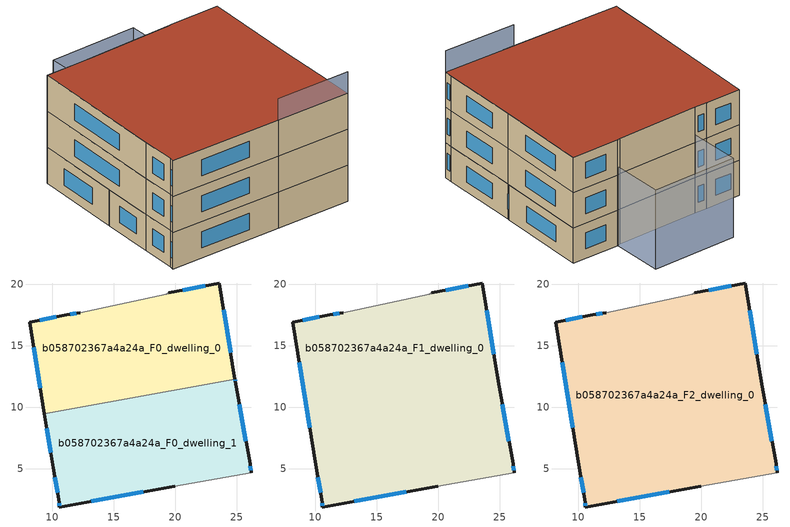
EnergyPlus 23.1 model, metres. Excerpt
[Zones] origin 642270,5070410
b058702367a4a24a_F0_dwelling_0
 floor ground (EU_floor_Construction): 23.58,20.11 24.85,12.27 9.36,9.49 8.17,16.91 11.17,17.51 12.27,17.71 19.28,19.21 19.48,19.31 z0
 wall outside (EU_wall_Construction): 24.85,12.27 23.58,20.11 19.48,19.31 / 12.27,17.71 11.17,17.51 8.17,16.91 9.36,9.49 z0:3
 wall adiabatic (EU_wall_Construction): 19.48,19.31 19.28,19.21 12.27,17.71 z0:3
 wall to b058702367a4a24a_F0_dwelling_1 (EU_wall_Construction): 9.36,9.49 24.85,12.27 z0:3
 window (EU_Window_Construction): 22.45,19.89 20.61,19.53 / 24.5,14.43 23.93,17.95 / 8.5,14.87 9.03,11.53 / 10.34,17.34 8.99,17.07 / 11.97,17.65 11.47,17.56 z0.83:2.17
b058702367a4a24a_F0_dwelling_1
 floor ground (EU_floor_Construction): 24.88,12.1 26.08,5.39 26.18,4.7 19.97,3.6 10.57,1.9 10.57,2.3 10.07,5.1 9.36,9.49 24.85,12.27 z0
 wall outside (EU_wall_Construction): 9.36,9.49 10.07,5.1 10.57,2.3 10.57,1.9 19.97,3.6 / 26.18,4.7 26.08,5.39 24.88,12.1 24.85,12.27 z0:3
 wall adiabatic (EU_wall_Construction): 19.97,3.6 26.18,4.7 z0:3
 window (EU_Window_Construction): 9.55,8.28 9.87,6.31 / 24.87,12.15 24.86,12.22 / 25.75,7.24 25.21,10.26 / 26.15,4.89 26.11,5.2 / 13.15,2.37 17.38,3.13 / 10.57,2.19 10.57,2.01 / 10.2,4.33 10.43,3.07 z0.83:2.17
b058702367a4a24a_F1_dwelling_0
 floor to b058702367a4a24a_F0_dwelling_0 (EU_floor_Construction): 23.58,20.11 24.85,12.27 9.36,9.49 8.17,16.91 11.17,17.51 12.27,17.71 19.28,19.21 19.48,19.31 z3
 floor to b058702367a4a24a_F0_dwelling_1 (EU_floor_Construction): 24.88,12.1 26.08,5.39 26.18,4.7 19.97,3.6 10.57,1.9 10.57,2.3 10.07,5.1 9.36,9.49 24.85,12.27 z3
 wall outside (EU_wall_Construction): 12.27,17.71 11.17,17.51 8.17,16.91 10.07,5.1 10.57,2.3 10.57,1.9 19.97,3.6 / 26.18,4.7 26.08,5.39 24.88,12.1 23.58,20.11 19.48,19.31 z3:6
 wall adiabatic (EU_wall_Construction): 19.48,19.31 19.28,19.21 12.27,17.71 / 19.97,3.6 26.18,4.7 z3:6
 window (EU_Window_Construction): 8.69,13.66 9.54,8.35 / 10.34,17.34 8.99,17.07 / 11.97,17.65 11.47,17.56 / 22.45,19.89 20.61,19.53 / 24.52,14.3 23.94,17.9 / 25.75,7.24 25.21,10.26 / 26.15,4.89 26.11,5.2 / 13.15,2.37 17.38,3.13 / 10.57,2.19 10.57,2.01 / 10.2,4.33 10.43,3.07 z3.83:5.17
b058702367a4a24a_F2_dwelling_0
 floor to b058702367a4a24a_F1_dwelling_0 (EU_floor_Construction): 23.58,20.11 24.88,12.1 26.08,5.39 26.18,4.7 19.97,3.6 10.57,1.9 10.57,2.3 10.07,5.1 8.17,16.91 11.17,17.51 12.27,17.71 19.28,19.21 19.48,19.31 z6
 wall outside (EU_wall_Construction): 12.27,17.71 11.17,17.51 8.17,16.91 10.07,5.1 10.57,2.3 10.57,1.9 19.97,3.6 / 26.18,4.7 26.08,5.39 24.88,12.1 23.58,20.11 19.48,19.31 z6:9
 wall adiabatic (EU_wall_Construction): 19.48,19.31 19.28,19.21 12.27,17.71 / 19.97,3.6 26.18,4.7 z6:9
 window (EU_Window_Construction): 8.69,13.66 9.54,8.35 / 10.34,17.34 8.99,17.07 / 11.97,17.65 11.47,17.56 / 22.45,19.89 20.61,19.53 / 24.52,14.3 23.94,17.9 / 25.75,7.24 25.21,10.26 / 26.15,4.89 26.11,5.2 / 13.15,2.37 17.38,3.13 / 10.57,2.19 10.57,2.01 / 10.2,4.33 10.43,3.07 z6.83:8.17
 roof outside (EU_roof_Construction): 26.18,4.7 26.08,5.39 24.88,12.1 23.58,20.11 19.48,19.31 19.28,19.21 12.27,17.71 11.17,17.51 8.17,16.91 10.07,5.1 10.57,2.3 10.57,1.9 19.97,3.6 z9
shading: 19.97,3.6 26.18,4.7 z0:10.8; 11.36,22.11 18.58,23.61 / 18.58,23.61 19.5,19.21 / 19.5,19.21 12.27,17.71 / 12.27,17.71 11.36,22.11 z0:6.7
[Building]
EU S2 Campaign: North Axis=0; Terrain=City; Solar Distribution=FullExterior
[Site:Location]
Lyon-Bron: Latitude=45.75; Longitude=5; Time Zone=1; Elevation=198
[SizingPeriod:WeatherFileDays]
AnnualSizingPeriod: Begin Month=1; Begin Day of Month=1; End Month=12; End Day of Month=31; Day of Week for Start Day=Monday; Use Weather File Daylight Saving Period=No; Use Weather File Rain and Snow Indicators=No
[MATERIAL]
EU_InternalMass_Material: Roughness=MediumRough; Thickness=0.1; Conductivity=1; Density=1800; Specific Heat=900; Thermal Absorptance=0.9; Solar Absorptance=0.7; Visible Absorptance=0.7
[MATERIAL:NOMASS] Roughness=MediumRough; Thermal Absorptance=0.9; Solar Absorptance=0.7; Visible Absorptance=0.7
Name | Thermal Resistance
EU_wall_NoMass | 0.87146
EU_roof_NoMass | 0.842276
EU_floor_NoMass | 0.496999
[WINDOWMATERIAL:SIMPLEGLAZINGSYSTEM]
EU_Window_SimpleGlazing: UFactor=2.2525; Solar Heat Gain Coefficient=0.76; Visible Transmittance=0.76
[CONSTRUCTION]
EU_wall_Construction: EU_wall_NoMass
EU_roof_Construction: EU_roof_NoMass
EU_floor_Construction: EU_floor_NoMass
EU_InternalMass_Construction: EU_InternalMass_Material
EU_Window_Construction: EU_Window_SimpleGlazing
[ZONE] Type=1; Multiplier=1; Ceiling Height=autocalculate; Floor Area=autocalculate; Part of Total Floor Area=Yes
Name | Volume
b058702367a4a24a_F0_dwelling_0 | 364.034
b058702367a4a24a_F1_dwelling_0; b058702367a4a24a_F2_dwelling_0 | 728.036
b058702367a4a24a_F0_dwelling_1 | 364.013
[INTERNALMASS] Construction=EU_InternalMass_Construction
Name | Zone or ZoneList | Surface Area
b058702367a4a24a_F0_dwelling_0_EU_InternalMass | b058702367a4a24a_F0_dwelling_0 | 121.345
b058702367a4a24a_F0_dwelling_1_EU_InternalMass | b058702367a4a24a_F0_dwelling_1 | 121.338
b058702367a4a24a_F1_dwelling_0_EU_InternalMass | b058702367a4a24a_F1_dwelling_0 | 242.679
b058702367a4a24a_F2_dwelling_0_EU_InternalMass | b058702367a4a24a_F2_dwelling_0 | 242.679
[OTHEREQUIPMENT] Fuel Type=Electricity; Design Level Calculation Method=Watts/Area; Power per Zone Floor Area=1; Fraction Latent=0; Fraction Radiant=0; Fraction Lost=0; Carbon Dioxide Generation Rate=0; EndUse Subcategory=EU_Step8_InternalGains
Name | Zone or ZoneList or Space or SpaceList | Schedule
EU_Step8_InternalGain_b058702367a4a24a_F0_dwelling_0_f000 | b058702367a4a24a_F0_dwelling_0 | EU_Step8_GainSchedule_b058702367a4a24a_F0_dwelling_0_f000
EU_Step8_InternalGain_b058702367a4a24a_F0_dwelling_1_f000 | b058702367a4a24a_F0_dwelling_1 | EU_Step8_GainSchedule_b058702367a4a24a_F0_dwelling_1_f000
EU_Step8_InternalGain_b058702367a4a24a_F1_dwelling_0_f000 | b058702367a4a24a_F1_dwelling_0 | EU_Step8_GainSchedule_b058702367a4a24a_F1_dwelling_0_f000
EU_Step8_InternalGain_b058702367a4a24a_F2_dwelling_0_f000 | b058702367a4a24a_F2_dwelling_0 | EU_Step8_GainSchedule_b058702367a4a24a_F2_dwelling_0_f000
[ZONEVENTILATION:DESIGNFLOWRATE] Schedule=EU_AlwaysOn; Design Flow Rate Calculation Method=AirChanges/Hour; Air Changes per Hour=0.425; Ventilation Type=Natural; Fan Pressure Rise=0; Fan Total Efficiency=1; Constant Term Coefficient=1; Temperature Term Coefficient=0; Velocity Term Coefficient=0; Velocity Squared Term Coefficient=0; Minimum Indoor Temperature=-100; Maximum Indoor Temperature=100; Delta Temperature=-100; Minimum Outdoor Temperature=-100; Maximum Outdoor Temperature=100; Maximum Wind Speed=40
Name | Zone or ZoneList or Space or SpaceList
EU_ConstantAir_b058702367a4a24a_F0_dwelling_0 | b058702367a4a24a_F0_dwelling_0
EU_ConstantAir_b058702367a4a24a_F0_dwelling_1 | b058702367a4a24a_F0_dwelling_1
EU_ConstantAir_b058702367a4a24a_F1_dwelling_0 | b058702367a4a24a_F1_dwelling_0
EU_ConstantAir_b058702367a4a24a_F2_dwelling_0 | b058702367a4a24a_F2_dwelling_0
[HVACTEMPLATE:THERMOSTAT] Constant Heating Setpoint=20; Constant Cooling Setpoint=50
EU_HeatOnly_b058702367a4a24a_F0_dwelling_0; EU_HeatOnly_b058702367a4a24a_F0_dwelling_1; EU_HeatOnly_b058702367a4a24a_F1_dwelling_0; EU_HeatOnly_b058702367a4a24a_F2_dwelling_0
[HVACTEMPLATE:ZONE:IDEALLOADSAIRSYSTEM] System Availability Schedule=EU_AlwaysOn; Maximum Heating Supply Air Temperature=50; Minimum Cooling Supply Air Temperature=13; Maximum Heating Supply Air Humidity Ratio=0.0156; Minimum Cooling Supply Air Humidity Ratio=0.0077; Heating Limit=NoLimit; Cooling Limit=NoLimit; Heating Availability Schedule=EU_AlwaysOn; Cooling Availability Schedule=EU_CoolingOff; Dehumidification Control Type=ConstantSensibleHeatRatio; Cooling Sensible Heat Ratio=0.7; Dehumidification Setpoint=60; Humidification Control Type=None; Humidification Setpoint=30; Outdoor Air Method=None; Outdoor Air Flow Rate per Person=0.00944; Outdoor Air Flow Rate per Zone Floor Area=0; Outdoor Air Flow Rate per Zone=0; Demand Controlled Ventilation Type=None; Outdoor Air Economizer Type=NoEconomizer; Heat Recovery Type=None; Sensible Heat Recovery Effectiveness=0.7; Latent Heat Recovery Effectiveness=0.65
Name | Template Thermostat
b058702367a4a24a_F0_dwelling_0 | EU_HeatOnly_b058702367a4a24a_F0_dwelling_0
b058702367a4a24a_F0_dwelling_1 | EU_HeatOnly_b058702367a4a24a_F0_dwelling_1
b058702367a4a24a_F1_dwelling_0 | EU_HeatOnly_b058702367a4a24a_F1_dwelling_0
b058702367a4a24a_F2_dwelling_0 | EU_HeatOnly_b058702367a4a24a_F2_dwelling_0
[SIZING:ZONE] Zone Cooling Design Supply Air Temperature Input Method=SupplyAirTemperature; Zone Cooling Design Supply Air Temperature=13; Zone Heating Design Supply Air Temperature Input Method=SupplyAirTemperature; Zone Heating Design Supply Air Temperature=50; Zone Cooling Design Supply Air Humidity Ratio=0.008; Zone Heating Design Supply Air Humidity Ratio=0.008; Cooling Design Air Flow Method=DesignDay; Cooling Design Air Flow Rate=0; Cooling Minimum Air Flow per Zone Floor Area=0.000762; Cooling Minimum Air Flow=0; Cooling Minimum Air Flow Fraction=0.2; Heating Design Air Flow Method=DesignDay; Heating Design Air Flow Rate=0; Heating Maximum Air Flow per Zone Floor Area=0.002032; Heating Maximum Air Flow=0.141576; Heating Maximum Air Flow Fraction=0.3; Account for Dedicated Outdoor Air System=No; Dedicated Outdoor Air System Control Strategy=NeutralSupplyAir; Dedicated Outdoor Air Low Setpoint Temperature for Design=autosize; Dedicated Outdoor Air High Setpoint Temperature for Design=autosize; Zone Load Sizing Method=Sensible Load Only No Latent Load; Zone Latent Cooling Design Supply Air Humidity Ratio Input Method=HumidityRatioDifference; Zone Cooling Design Supply Air Humidity Ratio Difference=0.005; Zone Latent Heating Design Supply Air Humidity Ratio Input Method=HumidityRatioDifference; Zone Humidification Design Supply Air Humidity Ratio Difference=0.005
b058702367a4a24a_F0_dwelling_0; b058702367a4a24a_F0_dwelling_1; b058702367a4a24a_F1_dwelling_0; b058702367a4a24a_F2_dwelling_0
[SCHEDULE:CONSTANT]
Name | Hourly Value
EU_AlwaysOn | 1
EU_CoolingOff | 0
[SCHEDULE:FILE] Column Number=1; Rows to Skip at Top=0; Number of Hours of Data=8760; Column Separator=Comma; Interpolate to Timestep=No; Minutes per Item=60; Adjust Schedule for Daylight Savings=Yes
Name | File
EU_Step8_GainSchedule_b058702367a4a24a_F0_dwelling_0_f000 | ../../schedules/b058702367a4a24a/b058702367a4a24a_F0_dwelling_0_f000_gain.csv
EU_Step8_GainSchedule_b058702367a4a24a_F0_dwelling_1_f000 | ../../schedules/b058702367a4a24a/b058702367a4a24a_F0_dwelling_1_f000_gain.csv
EU_Step8_GainSchedule_b058702367a4a24a_F1_dwelling_0_f000 | ../../schedules/b058702367a4a24a/b058702367a4a24a_F1_dwelling_0_f000_gain.csv
EU_Step8_GainSchedule_b058702367a4a24a_F2_dwelling_0_f000 | ../../schedules/b058702367a4a24a/b058702367a4a24a_F2_dwelling_0_f000_gain.csv
